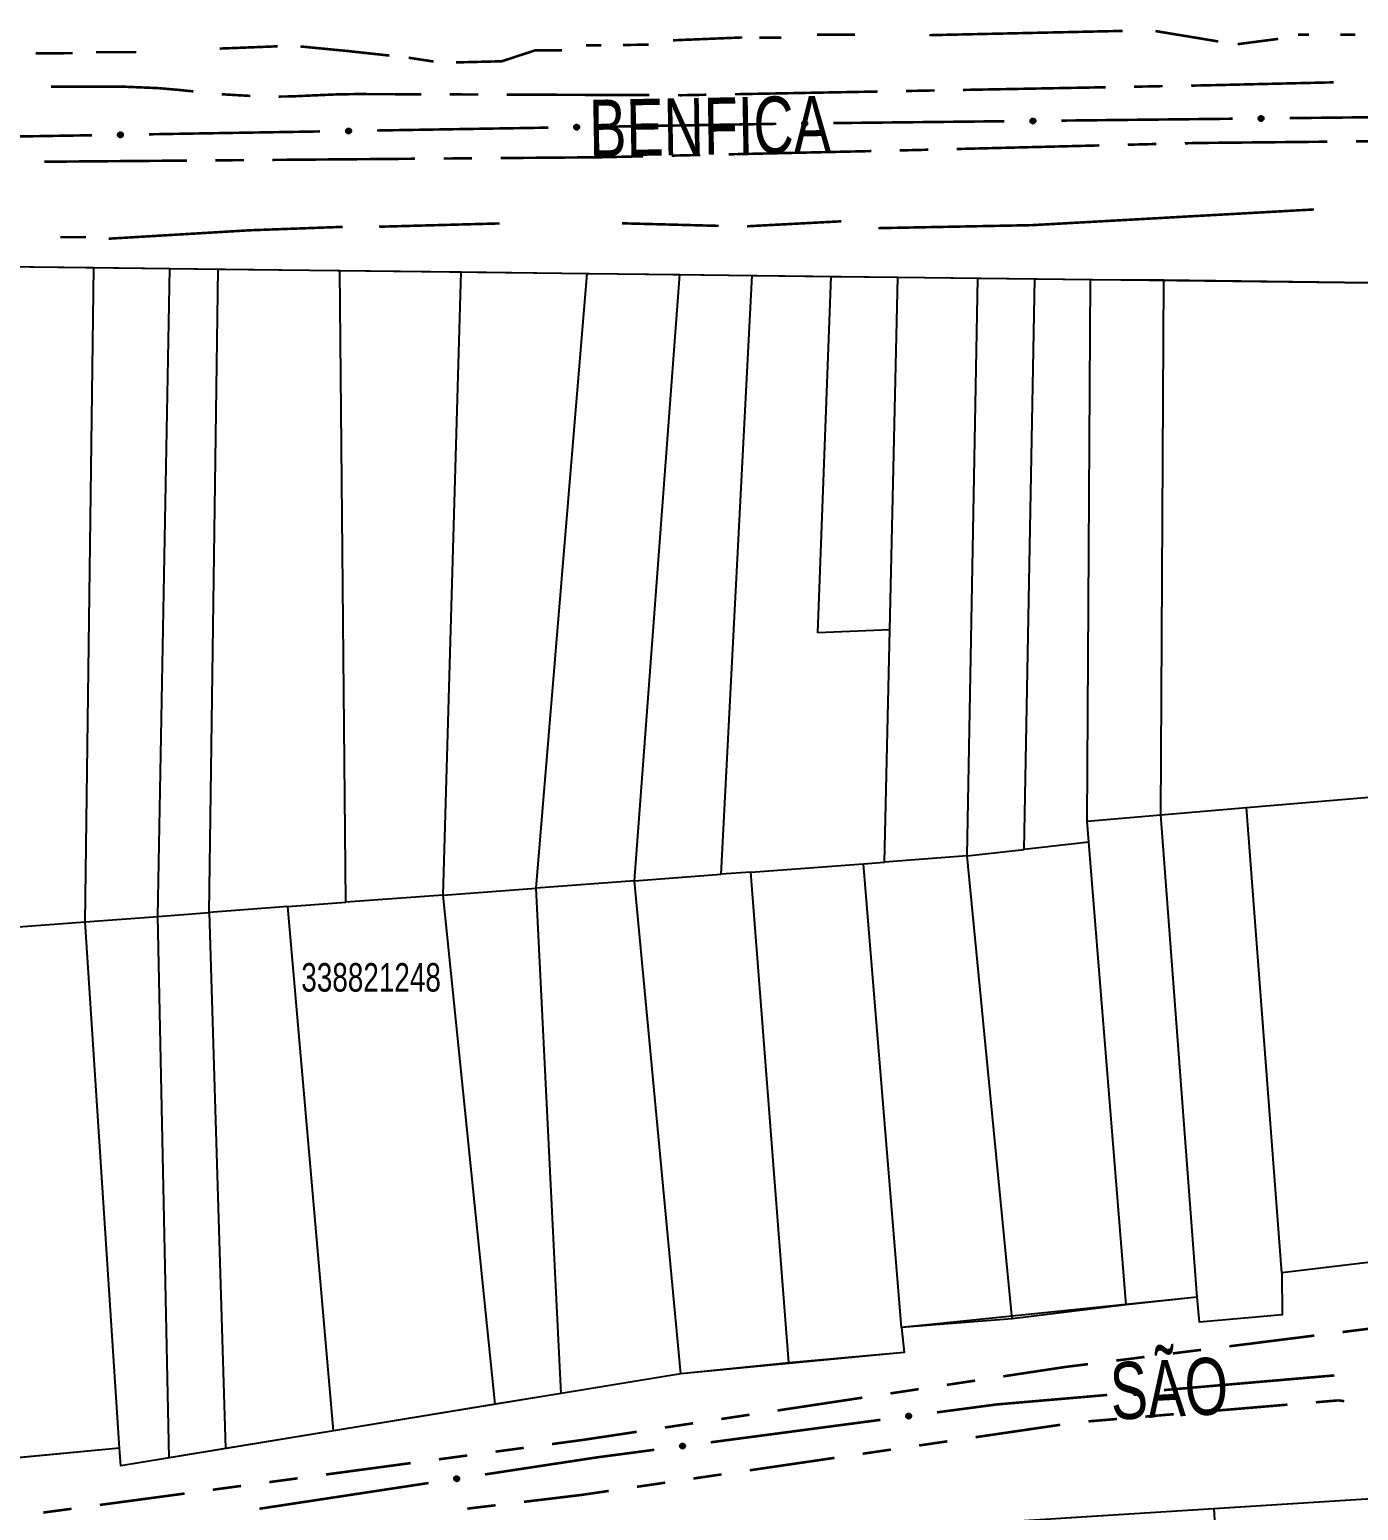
# Model space of a CAD drawing. Extents: x 203614 to 206284, y 4847494 to 4848495.
# Drawn here: x 204306.5 to 204399.7, y 4847859.8 to 4847963.6 of the extents above; entities that cross this region are included whole.
import ezdxf

# ---------------------------------------------------------------- set-up
doc = ezdxf.new("R2010")
doc.units = 0
doc.header["$LTSCALE"] = 1.5
doc.header["$MEASUREMENT"] = 0
doc.linetypes.add('PHANTOMX2', pattern=[5, 2.5, -0.5, 0.5, -0.5, 0.5, -0.5])
for name, color, linetype in [('CD-MALHA-LOTES', 40, 'CONTINUOUS'), ('CD_TXT_QUADRA', 7, 'CONTINUOUS'), ('HD-VALAS-DRENOS', 170, 'CONTINUOUS'), ('RU-QUADRAS', 210, 'CONTINUOUS'), ('SV-EIXO-RUA-N-PAV', 6, 'CONTINUOUS'), ('SV-RUA-NAO-PAV-S-GUIA-C-GUIA', 7, 'PHANTOMX2'), ('SV-TXT-RUA-N-PAV-S-GUIA-C-GUIA', 7, 'CONTINUOUS')]:
    doc.layers.add(name, color=color, linetype=linetype)
doc.styles.add('ARIAL', font='ARIAL.TTF')

msp = doc.modelspace()

# ---------------------------------------------------------------- linework, layer by layer
at = {"layer": 'CD-MALHA-LOTES', "flags": 128}
for points in [[(204302.6, 4847947.01), (204311.04, 4847946.91)], [(204310.42, 4847901.04), (204311.04, 4847946.91)], [(204311.04, 4847946.91), (204316.36, 4847946.85)], [(204315.52, 4847901.42), (204316.36, 4847946.85)], [(204316.36, 4847946.85), (204319.77, 4847946.81)], [(204319.13, 4847901.69), (204319.77, 4847946.81)], [(204319.77, 4847946.81), (204328.29, 4847946.71)], [(204328.29, 4847946.71), (204336.8, 4847946.61)], [(204328.72, 4847902.41), (204328.29, 4847946.71)], [(204335.55, 4847902.92), (204336.8, 4847946.61)], [(204336.8, 4847946.61), (204345.64, 4847946.5)], [(204342.05, 4847903.41), (204345.64, 4847946.5)], [(204345.64, 4847946.5), (204352.13, 4847946.43)], [(204348.96, 4847903.92), (204352.13, 4847946.43)], [(204352.13, 4847946.43), (204357.22, 4847946.37)], [(204355.03, 4847904.38), (204357.22, 4847946.37)], [(204357.22, 4847946.37), (204362.76, 4847946.3)], [(204361.82, 4847921.3), (204362.76, 4847946.3)], [(204362.76, 4847946.3), (204367.42, 4847946.25)], [(204366.87, 4847921.51), (204367.42, 4847946.25)], [(204367.42, 4847946.25), (204373.03, 4847946.18)], [(204372.28, 4847905.66), (204373.03, 4847946.18)], [(204373.03, 4847946.18), (204377.03, 4847946.13)], [(204376.29, 4847906.12), (204377.03, 4847946.13)], [(204377.03, 4847946.13), (204380.93, 4847946.09)], [(204380.71, 4847908.1), (204380.93, 4847946.09)], [(204380.93, 4847946.09), (204386.08, 4847946.06)], [(204385.87, 4847908.54), (204386.08, 4847946.06)], [(204386.08, 4847946.06), (204422.31, 4847945.6), (204423.64, 4847943.73), (204413.06, 4847911.48)], [(204366.87, 4847921.51), (204361.82, 4847921.3)], [(204366.5, 4847905.23), (204366.87, 4847921.51)], [(204391.88, 4847909.05), (204402.41, 4847909.95)], [(204385.87, 4847908.54), (204391.88, 4847909.05)], [(204394.36, 4847876.44), (204391.88, 4847909.05)], [(204380.71, 4847908.1), (204385.87, 4847908.54)], [(204380.83, 4847906.63), (204380.71, 4847908.1)], [(204388.42, 4847874.72), (204385.87, 4847908.54)], [(204380.83, 4847906.63), (204376.29, 4847906.12)], [(204383.45, 4847874.18), (204380.83, 4847906.63)], [(204372.28, 4847905.66), (204366.5, 4847905.23)], [(204372.28, 4847905.66), (204376.29, 4847906.12)], [(204375.45, 4847873.2), (204372.28, 4847905.66)], [(204357.12, 4847904.53), (204355.03, 4847904.38)], [(204357.12, 4847904.53), (204365.01, 4847905.12)], [(204359.79, 4847870.13), (204357.12, 4847904.53)], [(204365.01, 4847905.12), (204366.5, 4847905.23)], [(204367.69, 4847872.6), (204365.01, 4847905.12)], [(204335.55, 4847902.92), (204342.05, 4847903.41)], [(204348.96, 4847903.92), (204342.05, 4847903.41)], [(204343.82, 4847867.98), (204342.05, 4847903.41)], [(204348.96, 4847903.92), (204355.03, 4847904.38)], [(204352.21, 4847869.36), (204348.96, 4847903.92)], [(204324.65, 4847902.11), (204328.72, 4847902.41)], [(204335.55, 4847902.92), (204328.72, 4847902.41)], [(204339.19, 4847867.22), (204335.55, 4847902.92)], [(204310.42, 4847901.04), (204315.52, 4847901.42)], [(204315.52, 4847901.42), (204319.13, 4847901.69)], [(204316.32, 4847863.47), (204315.52, 4847901.42)], [(204324.65, 4847902.11), (204319.13, 4847901.69)], [(204319.13, 4847901.69), (204320.28, 4847864.12)], [(204327.84, 4847865.36), (204324.65, 4847902.11)], [(204305.76, 4847900.7), (204310.42, 4847901.04)], [(204312.83, 4847864.13), (204310.42, 4847901.04)], [(204404.28, 4847877.63), (204394.36, 4847876.44)], [(204394.36, 4847876.44), (204394.37, 4847873.48)], [(204388.42, 4847874.72), (204383.45, 4847874.18)], [(204388.58, 4847872.98), (204388.42, 4847874.72)], [(204383.45, 4847874.18), (204375.45, 4847873.2)], [(204394.37, 4847873.48), (204388.58, 4847872.98)], [(204375.45, 4847873.2), (204367.69, 4847872.6)], [(204367.69, 4847872.6), (204367.86, 4847870.85)], [(204367.86, 4847870.85), (204359.79, 4847870.13)], [(204352.21, 4847869.36), (204343.82, 4847867.98)], [(204359.79, 4847870.13), (204352.21, 4847869.36)], [(204339.19, 4847867.22), (204327.84, 4847865.36)], [(204343.82, 4847867.98), (204339.19, 4847867.22)], [(204327.84, 4847865.36), (204320.28, 4847864.12)], [(204312.83, 4847864.13), (204305.02, 4847863.4)], [(204312.94, 4847862.91), (204312.83, 4847864.13)], [(204320.28, 4847864.12), (204316.32, 4847863.47)], [(204316.32, 4847863.47), (204312.94, 4847862.91)], [(204389.6, 4847859.91), (204405.8, 4847860.94)], [(204379.15, 4847859.25), (204389.6, 4847859.91)], [(204391.16, 4847832.66), (204390.54, 4847843.7), (204389.6, 4847859.91)]]:
    msp.add_lwpolyline(points, dxfattribs=at)
at = {"layer": 'HD-VALAS-DRENOS', "const_width": 0.18, "flags": 128}
for points in [[(204346.62, 4847962.49), (204345.55, 4847962.49)], [(204349.95, 4847962.55), (204348.14, 4847962.52)], [(204356.51, 4847963.05), (204351.66, 4847962.85)], [(204359.25, 4847963.03), (204357.71, 4847963.03)], [(204364.43, 4847963.24), (204361.76, 4847963.24)], [(204383.2, 4847963.51), (204369.63, 4847963.21)], [(204389.9, 4847962.77), (204385.49, 4847963.5)], [(204394.1, 4847962.95), (204391.26, 4847962.58)], [(204396.27, 4847963.25), (204395.5, 4847963.25)], [(204399.5, 4847963.25), (204398.46, 4847963.25)], [(204309.55, 4847961.95), (204306.95, 4847961.93)], [(204314.03, 4847962.02), (204311.2, 4847962.02)], [(204323.93, 4847962.43), (204319.87, 4847962.27)], [(204331.77, 4847961.78), (204328.92, 4847962.09), (204325.53, 4847962.42)], [(204334.87, 4847961.36), (204333.12, 4847961.63)], [(204343.87, 4847962.15), (204342, 4847962.15), (204339.65, 4847961.38), (204336.44, 4847961.3)], [(204363.46, 4847950.16), (204356.84, 4847949.81)], [(204396.61, 4847950.99), (204376.85, 4847949.89), (204366.05, 4847949.68)], [(204310.48, 4847949.05), (204308.69, 4847949.05)], [(204328.5, 4847949.77), (204321.96, 4847949.53), (204312.08, 4847948.94)], [(204339.49, 4847950.01), (204331.05, 4847949.78)], [(204354.86, 4847949.84), (204348.08, 4847950.02)]]:
    msp.add_lwpolyline(points, dxfattribs=at)
at = {"layer": 'RU-QUADRAS', "color": 6, "linetype": 'Continuous'}
for points in [[(204302.6, 4847947.01), (204422.31, 4847945.6)], [(204411.57, 4847878.5), (204394.36, 4847876.44), (204394.37, 4847873.48), (204388.58, 4847872.98), (204388.42, 4847874.72), (204367.69, 4847872.6), (204367.86, 4847870.85), (204352.21, 4847869.36), (204312.94, 4847862.91), (204312.83, 4847864.13), (204289.72, 4847861.97)]]:
    msp.add_lwpolyline(points, dxfattribs=at)
msp.add_lwpolyline([(204319.45, 4847853.24), (204354.49, 4847857.68), (204405.8, 4847860.94), (204406.53, 4847849.25), (204404.76, 4847835.83), (204396.21, 4847834.21), (204369.75, 4847825.75), (204369.76, 4847824.36), (204358.42, 4847820.46), (204358.53, 4847818.93), (204325.65, 4847805.35)], close=True, dxfattribs=at)
at = {"layer": 'SV-EIXO-RUA-N-PAV', "const_width": 0.18, "flags": 128}
for points in [[(204378.902159, 4847957.2202), (204390.90145, 4847957.350671)], [(204394.901214, 4847957.394161), (204406.900504, 4847957.524633)], [(204314.909569, 4847956.260854), (204326.907905, 4847956.460689)], [(204330.90735, 4847956.5273), (204342.905686, 4847956.727135)], [(204346.905132, 4847956.793747), (204358.903468, 4847956.993582)], [(204362.903105, 4847957.046238), (204374.902396, 4847957.176709)], [(204298.911788, 4847955.994407), (204310.910124, 4847956.194242)], [(204386.09054, 4847868.211257), (204398.046422, 4847869.239311)], [(204370.170242, 4847866.649226), (204374.135634, 4847867.174266)], [(204374.135634, 4847867.174266), (204374.33, 4847867.2)], [(204374.33, 4847867.2), (204382.105246, 4847867.868572)], [(204354.308674, 4847864.549068), (204366.20485, 4847866.124187)], [(204346.31, 4847863.49), (204350.343282, 4847864.024029)], [(204338.468753, 4847862.296767), (204345.389084, 4847863.349861)], [(204345.389084, 4847863.349861), (204346.31, 4847863.49)], [(204322.650851, 4847859.889695), (204334.514277, 4847861.694999)]]:
    msp.add_lwpolyline(points, dxfattribs=at)
at = {"layer": 'SV-EIXO-RUA-N-PAV', "flags": 128}
for points in [[(204392.756463, 4847957.480928), (204392.79017, 4847957.516367), (204392.826385, 4847957.539932), (204392.862248, 4847957.550892), (204392.896465, 4847957.552315), (204392.931634, 4847957.549827), (204392.966538, 4847957.539496), (204393.002739, 4847957.519448), (204393.038526, 4847957.485885), (204393.060228, 4847957.447199), (204393.072854, 4847957.412614), (204393.076391, 4847957.37702), (204393.073402, 4847957.342896), (204393.061472, 4847957.306994), (204393.040797, 4847957.270507), (204393.006178, 4847957.235339), (204392.970514, 4847957.21248), (204392.935548, 4847957.202789), (204392.899742, 4847957.199459), (204392.863867, 4847957.202429), (204392.829663, 4847957.212768), (204392.792964, 4847957.23365), (204392.758705, 4847957.26828), (204392.7355, 4847957.30359), (204392.725321, 4847957.338411), (204392.722836, 4847957.373736), (204392.724903, 4847957.409041), (204392.733827, 4847957.44456), (204392.756463, 4847957.480928)], [(204312.764353, 4847956.33522), (204312.797854, 4847956.370853), (204312.833933, 4847956.394627), (204312.869732, 4847956.405795), (204312.90394, 4847956.407415), (204312.939123, 4847956.40513), (204312.974086, 4847956.395001), (204313.010402, 4847956.375163), (204313.046382, 4847956.341808), (204313.068307, 4847956.303248), (204313.081134, 4847956.268736), (204313.084877, 4847956.233164), (204313.082085, 4847956.199023), (204313.070362, 4847956.163052), (204313.049899, 4847956.126446), (204313.015483, 4847956.091078), (204312.979952, 4847956.068014), (204312.945042, 4847956.058121), (204312.909256, 4847956.054584), (204312.873365, 4847956.057347), (204312.839101, 4847956.067488), (204312.802282, 4847956.088158), (204312.767824, 4847956.122589), (204312.744415, 4847956.157764), (204312.734035, 4847956.192526), (204312.731346, 4847956.227836), (204312.733208, 4847956.263152), (204312.741927, 4847956.298722), (204312.764353, 4847956.33522)], [(204328.762134, 4847956.601667), (204328.795635, 4847956.6373), (204328.831714, 4847956.661074), (204328.867513, 4847956.672242), (204328.901721, 4847956.673861), (204328.936904, 4847956.671577), (204328.971867, 4847956.661448), (204329.008183, 4847956.64161), (204329.044163, 4847956.608254), (204329.066088, 4847956.569694), (204329.078915, 4847956.535183), (204329.082658, 4847956.49961), (204329.079866, 4847956.465469), (204329.068143, 4847956.429499), (204329.04768, 4847956.392893), (204329.013264, 4847956.357525), (204328.977734, 4847956.33446), (204328.942823, 4847956.324568), (204328.907037, 4847956.321031), (204328.871146, 4847956.323794), (204328.836883, 4847956.333935), (204328.800063, 4847956.354604), (204328.765605, 4847956.389035), (204328.742196, 4847956.42421), (204328.731816, 4847956.458972), (204328.729128, 4847956.494282), (204328.73099, 4847956.529598), (204328.739709, 4847956.565168), (204328.762134, 4847956.601667)], [(204344.759915, 4847956.868114), (204344.793416, 4847956.903746), (204344.829496, 4847956.927521), (204344.865294, 4847956.938688), (204344.899502, 4847956.940308), (204344.934685, 4847956.938024), (204344.969649, 4847956.927895), (204345.005964, 4847956.908057), (204345.041945, 4847956.874701), (204345.06387, 4847956.836141), (204345.076696, 4847956.80163), (204345.080439, 4847956.766057), (204345.077647, 4847956.731916), (204345.065925, 4847956.695946), (204345.045461, 4847956.65934), (204345.011046, 4847956.623972), (204344.975515, 4847956.600907), (204344.940605, 4847956.591014), (204344.904819, 4847956.587478), (204344.868928, 4847956.59024), (204344.834664, 4847956.600381), (204344.797845, 4847956.621051), (204344.763387, 4847956.655482), (204344.739978, 4847956.690657), (204344.729597, 4847956.725419), (204344.726909, 4847956.760729), (204344.728771, 4847956.796045), (204344.73749, 4847956.831615), (204344.759915, 4847956.868114)], [(204360.758354, 4847957.133005), (204360.792061, 4847957.168443), (204360.828277, 4847957.192009), (204360.86414, 4847957.202969), (204360.898356, 4847957.204391), (204360.933526, 4847957.201904), (204360.96843, 4847957.191572), (204361.00463, 4847957.171525), (204361.040417, 4847957.137962), (204361.062119, 4847957.099276), (204361.074746, 4847957.064691), (204361.078283, 4847957.029097), (204361.075294, 4847956.994973), (204361.063363, 4847956.959071), (204361.042689, 4847956.922584), (204361.008069, 4847956.887415), (204360.972406, 4847956.864556), (204360.937439, 4847956.854866), (204360.901633, 4847956.851536), (204360.865759, 4847956.854506), (204360.831554, 4847956.864845), (204360.794855, 4847956.885727), (204360.760596, 4847956.920357), (204360.737391, 4847956.955667), (204360.727212, 4847956.990488), (204360.724728, 4847957.025813), (204360.726794, 4847957.061118), (204360.735718, 4847957.096637), (204360.758354, 4847957.133005)], [(204376.757409, 4847957.306967), (204376.791115, 4847957.342405), (204376.827331, 4847957.36597), (204376.863194, 4847957.376931), (204376.897411, 4847957.378353), (204376.93258, 4847957.375865), (204376.967484, 4847957.365534), (204377.003684, 4847957.345486), (204377.039471, 4847957.311924), (204377.061173, 4847957.273237), (204377.0738, 4847957.238652), (204377.077337, 4847957.203059), (204377.074348, 4847957.168934), (204377.062418, 4847957.133032), (204377.041743, 4847957.096546), (204377.007124, 4847957.061377), (204376.97146, 4847957.038518), (204376.936493, 4847957.028827), (204376.900687, 4847957.025498), (204376.864813, 4847957.028468), (204376.830608, 4847957.038807), (204376.793909, 4847957.059689), (204376.759651, 4847957.094318), (204376.736445, 4847957.129628), (204376.726266, 4847957.164449), (204376.723782, 4847957.199775), (204376.725848, 4847957.235079), (204376.734773, 4847957.270598), (204376.757409, 4847957.306967)], [(204383.94531, 4847868.137281), (204383.97627, 4847868.175143), (204384.010621, 4847868.201352), (204384.045564, 4847868.214966), (204384.079578, 4847868.218944), (204384.114834, 4847868.219095), (204384.150414, 4847868.211405), (204384.188013, 4847868.194123), (204384.226211, 4847868.163332), (204384.250747, 4847868.126378), (204384.265927, 4847868.092835), (204384.272118, 4847868.057606), (204384.271691, 4847868.023354), (204384.26248, 4847867.98666), (204384.244594, 4847867.948728), (204384.212703, 4847867.911067), (204384.17885, 4847867.885604), (204384.144707, 4847867.873323), (204384.109251, 4847867.867324), (204384.073255, 4847867.867601), (204384.038372, 4847867.875351), (204384.000213, 4847867.893428), (204383.963459, 4847867.925397), (204383.937677, 4847867.958871), (204383.92492, 4847867.992833), (204383.9198, 4847868.027874), (204383.919218, 4847868.063234), (204383.925459, 4847868.099321), (204383.94531, 4847868.137281)], [(204368.03066, 4847866.476975), (204368.059851, 4847866.516216), (204368.092964, 4847866.543973), (204368.127246, 4847866.559174), (204368.161042, 4847866.564708), (204368.196254, 4847866.566475), (204368.232149, 4847866.560425), (204368.270501, 4847866.544884), (204368.310071, 4847866.515877), (204368.336275, 4847866.480087), (204368.352977, 4847866.447275), (204368.360776, 4847866.412367), (204368.36192, 4847866.378131), (204368.354402, 4847866.341053), (204368.338273, 4847866.302341), (204368.308143, 4847866.263258), (204368.275493, 4847866.236269), (204368.241948, 4847866.222436), (204368.206804, 4847866.214818), (204368.170833, 4847866.213444), (204368.135633, 4847866.219587), (204368.096685, 4847866.235896), (204368.058504, 4847866.266146), (204368.031214, 4847866.298403), (204368.016914, 4847866.331744), (204368.010192, 4847866.366513), (204368.00799, 4847866.401809), (204368.01257, 4847866.438145), (204368.03066, 4847866.476975)], [(204352.169092, 4847864.376817), (204352.198283, 4847864.416058), (204352.231397, 4847864.443815), (204352.265678, 4847864.459016), (204352.299474, 4847864.46455), (204352.334687, 4847864.466317), (204352.370581, 4847864.460266), (204352.408933, 4847864.444726), (204352.448503, 4847864.415719), (204352.474707, 4847864.379929), (204352.491409, 4847864.347117), (204352.499208, 4847864.312209), (204352.500352, 4847864.277973), (204352.492834, 4847864.240895), (204352.476705, 4847864.202183), (204352.446575, 4847864.1631), (204352.413925, 4847864.136111), (204352.38038, 4847864.122278), (204352.345236, 4847864.114659), (204352.309265, 4847864.113286), (204352.274065, 4847864.119429), (204352.235117, 4847864.135738), (204352.196936, 4847864.165988), (204352.169646, 4847864.198245), (204352.155346, 4847864.231586), (204352.148624, 4847864.266355), (204352.146422, 4847864.301651), (204352.151002, 4847864.337987), (204352.169092, 4847864.376817)], [(204336.332909, 4847862.083095), (204336.361335, 4847862.122895), (204336.393904, 4847862.151288), (204336.427884, 4847862.16715), (204336.461567, 4847862.173338), (204336.496739, 4847862.175787), (204336.532744, 4847862.170433), (204336.57139, 4847862.155638), (204336.611514, 4847862.127403), (204336.638407, 4847862.092128), (204336.655741, 4847862.059646), (204336.664215, 4847862.024895), (204336.666022, 4847861.990688), (204336.659224, 4847861.953471), (204336.643848, 4847861.914454), (204336.614481, 4847861.874795), (204336.58236, 4847861.847178), (204336.54909, 4847861.832698), (204336.5141, 4847861.8244), (204336.478162, 4847861.82233), (204336.442849, 4847861.827789), (204336.403593, 4847861.84334), (204336.364833, 4847861.872845), (204336.336923, 4847861.904567), (204336.321979, 4847861.937625), (204336.314585, 4847861.972257), (204336.3117, 4847862.007504), (204336.315575, 4847862.043922), (204336.332909, 4847862.083095)]]:
    msp.add_lwpolyline(points, close=True, dxfattribs=at)
for points in [[(204392.722836, 4847957.373736), (204393.072854, 4847957.412614)], [(204392.724903, 4847957.409041), (204393.060228, 4847957.447199)], [(204392.726681, 4847957.35567), (204393.072893, 4847957.392185)], [(204392.727645, 4847957.392525), (204393.061547, 4847957.431635)], [(204392.733827, 4847957.44456), (204393.038526, 4847957.485885)], [(204392.734096, 4847957.42671), (204393.044788, 4847957.466933)], [(204392.746005, 4847957.460955), (204393.017128, 4847957.500747)], [(204392.756463, 4847957.480928), (204393.002739, 4847957.519448)], [(204392.775607, 4847957.499486), (204392.977248, 4847957.52897)], [(204392.79017, 4847957.516367), (204392.966538, 4847957.539496)], [(204392.810757, 4847957.529889), (204392.940245, 4847957.543579)], [(204392.826385, 4847957.539932), (204392.931634, 4847957.549827)], [(204312.754011, 4847956.315187), (204313.024899, 4847956.356546)], [(204312.764353, 4847956.33522), (204313.010402, 4847956.375163)], [(204312.78339, 4847956.353888), (204312.984856, 4847956.384538)], [(204312.797854, 4847956.370853), (204312.974086, 4847956.395001)], [(204312.818362, 4847956.384494), (204312.947769, 4847956.398932)], [(204312.833933, 4847956.394627), (204312.939123, 4847956.40513)], [(204328.729128, 4847956.494282), (204329.078915, 4847956.535183)], [(204328.73099, 4847956.529598), (204329.066088, 4847956.569694)], [(204328.731816, 4847956.458972), (204329.082658, 4847956.49961)], [(204328.733076, 4847956.476239), (204329.079072, 4847956.514755)], [(204328.733827, 4847956.513099), (204329.067498, 4847956.554139)], [(204328.739709, 4847956.565168), (204329.044163, 4847956.608254)], [(204328.740081, 4847956.547321), (204329.050535, 4847956.589339)], [(204328.740489, 4847956.44088), (204329.078253, 4847956.481988)], [(204328.742196, 4847956.42421), (204329.079866, 4847956.465469)], [(204328.751792, 4847956.581634), (204329.022681, 4847956.622993)], [(204328.756087, 4847956.405657), (204329.069293, 4847956.446356)], [(204328.762134, 4847956.601667), (204329.008183, 4847956.64161)], [(204328.765605, 4847956.389035), (204329.068143, 4847956.429499)], [(204328.781171, 4847956.620335), (204328.982638, 4847956.650985)], [(204328.786648, 4847956.373413), (204329.054876, 4847956.410634)], [(204328.795635, 4847956.6373), (204328.971867, 4847956.661448)], [(204328.800063, 4847956.354604), (204329.04768, 4847956.392893)], [(204328.816144, 4847956.650941), (204328.945551, 4847956.665379)], [(204328.82394, 4847956.34674), (204329.022723, 4847956.374616)], [(204328.831714, 4847956.661074), (204328.936904, 4847956.671577)], [(204328.836883, 4847956.333935), (204329.013264, 4847956.357525)], [(204344.726909, 4847956.760729), (204345.076696, 4847956.80163)], [(204344.728771, 4847956.796045), (204345.06387, 4847956.836141)], [(204344.729597, 4847956.725419), (204345.080439, 4847956.766057)], [(204344.730858, 4847956.742686), (204345.076853, 4847956.781202)], [(204344.731609, 4847956.779546), (204345.065279, 4847956.820585)], [(204344.73749, 4847956.831615), (204345.041945, 4847956.874701)], [(204344.737862, 4847956.813767), (204345.048317, 4847956.855785)], [(204344.73827, 4847956.707327), (204345.076034, 4847956.748435)], [(204344.739978, 4847956.690657), (204345.077647, 4847956.731916)], [(204344.749573, 4847956.84808), (204345.020462, 4847956.889439)], [(204344.753869, 4847956.672104), (204345.067075, 4847956.712803)], [(204344.759915, 4847956.868114), (204345.005964, 4847956.908057)], [(204344.763387, 4847956.655482), (204345.065925, 4847956.695946)], [(204344.778952, 4847956.886782), (204344.980419, 4847956.917431)], [(204344.784429, 4847956.63986), (204345.052658, 4847956.67708)], [(204344.793416, 4847956.903746), (204344.969649, 4847956.927895)], [(204344.797845, 4847956.621051), (204345.045461, 4847956.65934)], [(204344.813925, 4847956.917388), (204344.943332, 4847956.931825)], [(204344.821721, 4847956.613187), (204345.020505, 4847956.641062)], [(204344.829496, 4847956.927521), (204344.934685, 4847956.938024)], [(204344.834664, 4847956.600381), (204345.011046, 4847956.623972)], [(204344.856125, 4847956.596019), (204344.986873, 4847956.611843)], [(204344.868928, 4847956.59024), (204344.975515, 4847956.600907)], [(204360.724728, 4847957.025813), (204361.074746, 4847957.064691)], [(204360.726794, 4847957.061118), (204361.062119, 4847957.099276)], [(204360.727212, 4847956.990488), (204361.078283, 4847957.029097)], [(204360.728572, 4847957.007747), (204361.074784, 4847957.044262)], [(204360.729536, 4847957.044602), (204361.063439, 4847957.083712)], [(204360.735718, 4847957.096637), (204361.040417, 4847957.137962)], [(204360.73578, 4847956.972346), (204361.073776, 4847957.011501)], [(204360.735988, 4847957.078787), (204361.04668, 4847957.11901)], [(204360.737391, 4847956.955667), (204361.075294, 4847956.994973)], [(204360.747897, 4847957.113032), (204361.01902, 4847957.152824)], [(204360.751175, 4847956.937034), (204361.064611, 4847956.975921)], [(204360.758354, 4847957.133005), (204361.00463, 4847957.171525)], [(204360.760596, 4847956.920357), (204361.063363, 4847956.959071)], [(204360.777499, 4847957.151562), (204360.97914, 4847957.181047)], [(204360.781549, 4847956.904613), (204361.049988, 4847956.940283)], [(204360.792061, 4847957.168443), (204360.96843, 4847957.191572)], [(204360.794855, 4847956.885727), (204361.042689, 4847956.922584)], [(204360.812648, 4847957.181966), (204360.942136, 4847957.195655)], [(204360.818685, 4847956.877725), (204361.017627, 4847956.904451)], [(204360.828277, 4847957.192009), (204360.933526, 4847957.201904)], [(204360.831554, 4847956.864845), (204361.008069, 4847956.887415)], [(204360.852989, 4847956.860358), (204360.983827, 4847956.875427)], [(204360.865759, 4847956.854506), (204360.972406, 4847956.864556)], [(204376.723782, 4847957.199775), (204377.0738, 4847957.238652)], [(204376.725848, 4847957.235079), (204377.061173, 4847957.273237)], [(204376.726266, 4847957.164449), (204377.077337, 4847957.203059)], [(204376.727627, 4847957.181709), (204377.073839, 4847957.218224)], [(204376.72859, 4847957.218564), (204377.062493, 4847957.257674)], [(204376.734773, 4847957.270598), (204377.039471, 4847957.311924)], [(204376.734835, 4847957.146307), (204377.07283, 4847957.185462)], [(204376.735042, 4847957.252749), (204377.045734, 4847957.292971)], [(204376.736445, 4847957.129628), (204377.074348, 4847957.168934)], [(204376.746951, 4847957.286993), (204377.018074, 4847957.326786)], [(204376.750229, 4847957.110995), (204377.063665, 4847957.149883)], [(204376.757409, 4847957.306967), (204377.003684, 4847957.345486)], [(204376.759651, 4847957.094318), (204377.062418, 4847957.133032)], [(204376.776553, 4847957.325524), (204376.978194, 4847957.355009)], [(204376.780603, 4847957.078575), (204377.049042, 4847957.114244)], [(204376.791115, 4847957.342405), (204376.967484, 4847957.365534)], [(204376.793909, 4847957.059689), (204377.041743, 4847957.096546)], [(204376.811702, 4847957.355928), (204376.941191, 4847957.369617)], [(204376.81774, 4847957.051687), (204377.016681, 4847957.078413)], [(204376.827331, 4847957.36597), (204376.93258, 4847957.375865)], [(204376.830608, 4847957.038807), (204377.007124, 4847957.061377)], [(204376.852043, 4847957.03432), (204376.982882, 4847957.049389)], [(204376.864813, 4847957.028468), (204376.97146, 4847957.038518)], [(204392.725321, 4847957.338411), (204393.076391, 4847957.37702)], [(204392.733889, 4847957.320269), (204393.071885, 4847957.359424)], [(204392.7355, 4847957.30359), (204393.073402, 4847957.342896)], [(204392.749283, 4847957.284957), (204393.062719, 4847957.323845)], [(204392.758705, 4847957.26828), (204393.061472, 4847957.306994)], [(204392.779657, 4847957.252537), (204393.048096, 4847957.288206)], [(204392.792964, 4847957.23365), (204393.040797, 4847957.270507)], [(204392.816794, 4847957.225648), (204393.015735, 4847957.252374)], [(204392.829663, 4847957.212768), (204393.006178, 4847957.235339)], [(204392.851098, 4847957.208281), (204392.981936, 4847957.22335)], [(204392.863867, 4847957.202429), (204392.970514, 4847957.21248)], [(204312.731346, 4847956.227836), (204313.081134, 4847956.268736)], [(204312.733208, 4847956.263152), (204313.068307, 4847956.303248)], [(204312.734035, 4847956.192526), (204313.084877, 4847956.233164)], [(204312.735295, 4847956.209792), (204313.08129, 4847956.248308)], [(204312.736046, 4847956.246652), (204313.069717, 4847956.287692)], [(204312.741927, 4847956.298722), (204313.046382, 4847956.341808)], [(204312.7423, 4847956.280874), (204313.052754, 4847956.322892)], [(204312.742708, 4847956.174433), (204313.080472, 4847956.215541)], [(204312.744415, 4847956.157764), (204313.082085, 4847956.199023)], [(204312.758306, 4847956.139211), (204313.071512, 4847956.17991)], [(204312.767824, 4847956.122589), (204313.070362, 4847956.163052)], [(204312.788867, 4847956.106967), (204313.057095, 4847956.144187)], [(204312.802282, 4847956.088158), (204313.049899, 4847956.126446)], [(204312.826158, 4847956.080293), (204313.024942, 4847956.108169)], [(204312.839101, 4847956.067488), (204313.015483, 4847956.091078)], [(204312.860562, 4847956.063125), (204312.991311, 4847956.07895)], [(204312.873365, 4847956.057347), (204312.979952, 4847956.068014)], [(204328.858343, 4847956.329572), (204328.989092, 4847956.345397)], [(204328.871146, 4847956.323794), (204328.977734, 4847956.33446)], [(204383.919218, 4847868.063234), (204384.250747, 4847868.126378)], [(204383.923189, 4847868.04697), (204384.253228, 4847868.110957)], [(204383.925459, 4847868.099321), (204384.226211, 4847868.163332)], [(204383.927064, 4847868.081542), (204384.233875, 4847868.144902)], [(204383.936377, 4847868.116582), (204384.203762, 4847868.176551)], [(204383.94531, 4847868.137281), (204384.188013, 4847868.194123)], [(204383.963013, 4847868.157219), (204384.161881, 4847868.201711)], [(204383.97627, 4847868.175143), (204384.150414, 4847868.211405)], [(204383.995788, 4847868.190168), (204384.123889, 4847868.213509)], [(204384.010621, 4847868.201352), (204384.114834, 4847868.219095)], [(204383.9198, 4847868.027874), (204384.265927, 4847868.092835)], [(204383.92492, 4847867.992833), (204384.272118, 4847868.057606)], [(204383.924985, 4847868.010146), (204384.267494, 4847868.072467)], [(204383.934822, 4847867.975383), (204384.26894, 4847868.039722)], [(204383.937677, 4847867.958871), (204384.271691, 4847868.023354)], [(204383.952816, 4847867.941322), (204384.262463, 4847868.003556)], [(204383.963459, 4847867.925397), (204384.26248, 4847867.98666)], [(204383.985531, 4847867.911266), (204384.250548, 4847867.966923)], [(204384.000213, 4847867.893428), (204384.244594, 4847867.948728)], [(204384.024576, 4847867.887232), (204384.220959, 4847867.928771)], [(204384.038372, 4847867.875351), (204384.212703, 4847867.911067)], [(204384.060083, 4847867.872481), (204384.189427, 4847867.897298)], [(204384.073255, 4847867.867601), (204384.17885, 4847867.885604)], [(204368.00799, 4847866.401809), (204368.336275, 4847866.480087)], [(204368.010192, 4847866.366513), (204368.352977, 4847866.447275)], [(204368.01257, 4847866.438145), (204368.310071, 4847866.515877)], [(204368.012702, 4847866.385744), (204368.33946, 4847866.464796)], [(204368.014987, 4847866.420458), (204368.318571, 4847866.497817)], [(204368.016185, 4847866.349042), (204368.355476, 4847866.427)], [(204368.016914, 4847866.331744), (204368.360776, 4847866.412367)], [(204368.022684, 4847866.455887), (204368.287039, 4847866.528053)], [(204368.027605, 4847866.314767), (204368.358422, 4847866.394356)], [(204368.03066, 4847866.476975), (204368.270501, 4847866.544884)], [(204368.031214, 4847866.298403), (204368.36192, 4847866.378131)], [(204368.047142, 4847866.281566), (204368.35361, 4847866.357931)], [(204368.047429, 4847866.497704), (204368.244049, 4847866.551266)], [(204368.058504, 4847866.266146), (204368.354402, 4847866.341053)], [(204368.059851, 4847866.516216), (204368.232149, 4847866.560425)], [(204368.078659, 4847866.53212), (204368.205555, 4847866.56131)], [(204368.0812, 4847866.253041), (204368.343387, 4847866.320791)], [(204368.092964, 4847866.543973), (204368.196254, 4847866.566475)], [(204368.096685, 4847866.235896), (204368.338273, 4847866.302341)], [(204368.121306, 4847866.230823), (204368.315578, 4847866.281321)], [(204368.135633, 4847866.219587), (204368.308143, 4847866.263258)], [(204368.157452, 4847866.217715), (204368.285522, 4847866.248437)], [(204368.170833, 4847866.213444), (204368.275493, 4847866.236269)], [(204352.146422, 4847864.301651), (204352.474707, 4847864.379929)], [(204352.148624, 4847864.266355), (204352.491409, 4847864.347117)], [(204352.151002, 4847864.337987), (204352.448503, 4847864.415719)], [(204352.151134, 4847864.285586), (204352.477892, 4847864.364638)], [(204352.15342, 4847864.320299), (204352.457003, 4847864.397659)], [(204352.154617, 4847864.248884), (204352.493908, 4847864.326842)], [(204352.155346, 4847864.231586), (204352.499208, 4847864.312209)], [(204352.161116, 4847864.355729), (204352.425471, 4847864.427895)], [(204352.166037, 4847864.214608), (204352.496854, 4847864.294198)], [(204352.169092, 4847864.376817), (204352.408933, 4847864.444726)], [(204352.169646, 4847864.198245), (204352.500352, 4847864.277973)], [(204352.185574, 4847864.181408), (204352.492042, 4847864.257773)], [(204352.185861, 4847864.397546), (204352.382481, 4847864.451108)], [(204352.196936, 4847864.165988), (204352.492834, 4847864.240895)], [(204352.198283, 4847864.416058), (204352.370581, 4847864.460266)], [(204352.217091, 4847864.431962), (204352.343987, 4847864.461152)], [(204352.219632, 4847864.152883), (204352.481819, 4847864.220632)], [(204352.231397, 4847864.443815), (204352.334687, 4847864.466317)], [(204352.235117, 4847864.135738), (204352.476705, 4847864.202183)], [(204352.259738, 4847864.130665), (204352.45401, 4847864.181163)], [(204352.274065, 4847864.119429), (204352.446575, 4847864.1631)], [(204352.295884, 4847864.117557), (204352.423954, 4847864.148279)], [(204352.309265, 4847864.113286), (204352.413925, 4847864.136111)], [(204336.3117, 4847862.007504), (204336.638407, 4847862.092128)], [(204336.314585, 4847861.972257), (204336.655741, 4847862.059646)], [(204336.315575, 4847862.043922), (204336.611514, 4847862.127403)], [(204336.316722, 4847861.991533), (204336.641888, 4847862.076901)], [(204336.318335, 4847862.026285), (204336.620362, 4847862.109512)], [(204336.320915, 4847861.954905), (204336.658633, 4847862.039423)], [(204336.321979, 4847861.937625), (204336.664215, 4847862.024895)], [(204336.325344, 4847862.061857), (204336.588251, 4847862.139131)], [(204336.332909, 4847862.083095), (204336.57139, 4847862.155638)], [(204336.332998, 4847861.920858), (204336.662211, 4847862.006842)], [(204336.336923, 4847861.904567), (204336.666022, 4847861.990688)], [(204336.349274, 4847862.104145), (204336.544819, 4847862.161507)], [(204336.353174, 4847861.888042), (204336.658105, 4847861.970331)], [(204336.361335, 4847862.122895), (204336.532744, 4847862.170433)], [(204336.364833, 4847861.872845), (204336.659224, 4847861.953471)], [(204336.379831, 4847862.13916), (204336.506138, 4847862.170803)], [(204336.387779, 4847861.860183), (204336.648603, 4847861.932999)], [(204336.393904, 4847862.151288), (204336.496739, 4847862.175787)], [(204336.403593, 4847861.84334), (204336.643848, 4847861.914454)], [(204336.428307, 4847861.838745), (204336.621565, 4847861.892998)], [(204336.442849, 4847861.827789), (204336.614481, 4847861.874795)], [(204336.4647, 4847861.826341), (204336.592151, 4847861.859538)], [(204336.478162, 4847861.82233), (204336.58236, 4847861.847178)]]:
    msp.add_lwpolyline(points, dxfattribs=at)
at = {"layer": 'SV-RUA-NAO-PAV-S-GUIA-C-GUIA', "const_width": 0.18, "flags": 128}
for points in [[(204313.1, 4847959.6), (204308.035273, 4847959.598022)], [(204313.1, 4847959.6), (204313.1001, 4847959.6001)], [(204314.034318, 4847959.561028), (204313.1, 4847959.6)], [(204315.592193, 4847959.496042), (204314.034318, 4847959.561028)], [(204316.031245, 4847959.457159), (204315.592193, 4847959.496042)], [(204317.088174, 4847959.363553), (204316.031245, 4847959.457159)], [(204381.998171, 4847959.559602), (204371.99994, 4847959.37152)], [(204385.997463, 4847959.634835), (204383.997817, 4847959.597218)], [(204388.93, 4847959.69), (204387.997109, 4847959.672451)], [(204388.996926, 4847959.691571), (204388.93, 4847959.69)], [(204397.994433, 4847959.903406), (204388.996926, 4847959.691571)], [(204318.022227, 4847959.267939), (204317.088174, 4847959.363553)], [(204320.078222, 4847959.063093), (204320.012364, 4847959.069587)], [(204321.010486, 4847959.009157), (204320.078222, 4847959.063093)], [(204322.008816, 4847958.951397), (204321.010486, 4847959.009157)], [(204324.940489, 4847958.918639), (204324.006932, 4847958.904342)], [(204325.006755, 4847958.921633), (204324.940489, 4847958.918639)], [(204326.439892, 4847958.986424), (204325.006755, 4847958.921633)], [(204327.004737, 4847959.011453), (204326.439892, 4847958.986424)], [(204327.939895, 4847959.052895), (204327.004737, 4847959.011453)], [(204328.003809, 4847959.054044), (204327.939895, 4847959.052895)], [(204329.44, 4847959.08), (204328.003809, 4847959.054044)], [(204330.003571, 4847959.078051), (204329.44, 4847959.08)], [(204334.003546, 4847959.064017), (204330.003571, 4847959.078051)], [(204338.003521, 4847959.049984), (204336.003534, 4847959.057)], [(204350.003448, 4847959.007882), (204340.003509, 4847959.042967)], [(204352.25, 4847959), (204352.003435, 4847959.000865)], [(204353.003301, 4847959.014165), (204352.25, 4847959)], [(204354.003124, 4847959.032974), (204353.003301, 4847959.014165)], [(204366.001001, 4847959.258671), (204356.00277, 4847959.07059)], [(204370.000293, 4847959.333904), (204368.000647, 4847959.296288)], [(204371.558279, 4847955.229208), (204381.555156, 4847955.479132)], [(204383.554531, 4847955.529116), (204385.553906, 4847955.579101)], [(204387.553282, 4847955.629086), (204388.39, 4847955.65)], [(204388.39, 4847955.65), (204397.552564, 4847955.741413)], [(204399.552465, 4847955.761366), (204401.552365, 4847955.781319)], [(204307.566256, 4847954.336858), (204317.565934, 4847954.417144)], [(204319.565869, 4847954.433201), (204321.565805, 4847954.449258)], [(204323.56574, 4847954.465315), (204333.565418, 4847954.545601)], [(204335.565354, 4847954.561658), (204337.565289, 4847954.577715)], [(204339.565225, 4847954.593772), (204346.564999, 4847954.649972)], [(204346.564999, 4847954.649972), (204346.57, 4847954.65)], [(204346.57, 4847954.65), (204349.564218, 4847954.718375)], [(204351.563697, 4847954.764034), (204353.563176, 4847954.809693)], [(204355.562655, 4847954.855353), (204365.560048, 4847955.083649)], [(204367.559527, 4847955.129309), (204367.59, 4847955.13)], [(204367.59, 4847955.13), (204369.558904, 4847955.179223)], [(204400.599382, 4847872.530318), (204398.615059, 4847872.28039)], [(204396.630737, 4847872.030462), (204390.677769, 4847871.280677)], [(204384.724801, 4847870.530893), (204382.740479, 4847870.280965)], [(204388.693447, 4847871.030749), (204386.709124, 4847870.780821)], [(204379.16, 4847869.83), (204374.818118, 4847869.173504)], [(204379.763995, 4847869.906073), (204379.16, 4847869.83)], [(204380.756156, 4847870.031037), (204379.763995, 4847869.906073)], [(204368.885549, 4847868.276495), (204366.908026, 4847867.977493)], [(204372.840595, 4847868.874501), (204370.863072, 4847868.575498)], [(204364.930503, 4847867.67849), (204358.997934, 4847866.781481)], [(204388.769615, 4847866.686782), (204394.748551, 4847867.189105)], [(204396.741529, 4847867.356545), (204397.738019, 4847867.440266)], [(204397.738019, 4847867.440266), (204398.33, 4847867.49)], [(204398.33, 4847867.49), (204398.731311, 4847867.428914)], [(204357.020411, 4847866.482478), (204355.042888, 4847866.183475)], [(204380.797701, 4847866.017019), (204382.790679, 4847866.18446)], [(204384.783658, 4847866.351901), (204386.776636, 4847866.519341)], [(204349.110319, 4847865.286466), (204346.144034, 4847864.837962)], [(204353.065365, 4847865.884472), (204351.087842, 4847865.585469)], [(204372.876479, 4847864.906884), (204378.813168, 4847865.77621)], [(204341.190404, 4847864.159188), (204339.208289, 4847863.892319)], [(204345.43, 4847864.73), (204343.172519, 4847864.426057)], [(204346.144034, 4847864.837962), (204345.43, 4847864.73)], [(204364.960894, 4847863.747784), (204366.93979, 4847864.037559)], [(204368.918687, 4847864.327334), (204370.897583, 4847864.617109)], [(204333.261943, 4847863.091713), (204327.315597, 4847862.291107)], [(204337.226173, 4847863.62545), (204335.244058, 4847863.358582)], [(204357.045309, 4847862.588683), (204362.981998, 4847863.458009)], [(204325.333482, 4847862.024238), (204323.351366, 4847861.757369)], [(204353.087516, 4847862.009133), (204355.066413, 4847862.298908)], [(204317.40502, 4847860.956763), (204311.458674, 4847860.156157)], [(204321.369251, 4847861.4905), (204319.387136, 4847861.223632)], [(204341.200317, 4847860.374149), (204345.171698, 4847860.851786)], [(204345.171698, 4847860.851786), (204345.24, 4847860.86)], [(204345.24, 4847860.86), (204347.150828, 4847861.139808)], [(204349.129724, 4847861.429583), (204351.10862, 4847861.719358)], [(204309.476559, 4847859.889288), (204307.494444, 4847859.622419)], [(204337.228937, 4847859.896512), (204339.214627, 4847860.13533)]]:
    msp.add_lwpolyline(points, dxfattribs=at)

# ---------------------------------------------------------------- texts
at = {"layer": 'CD_TXT_QUADRA', "style": 'ARIAL', "width": 0.7}
msp.add_text('338821248', height=2, dxfattribs=at).set_placement((204325.59, 4847896.15))
at = {"layer": 'SV-TXT-RUA-N-PAV-S-GUIA-C-GUIA', "style": 'ARIAL', "width": 0.7}
for s, rotation, p in [('BENFICA', 1, (204345.81, 4847954.68)), ('SÃO', 3, (204382.43, 4847866.12))]:
    msp.add_text(s, height=4, rotation=rotation, dxfattribs=at).set_placement(p)

doc.saveas('drawing.dxf')
